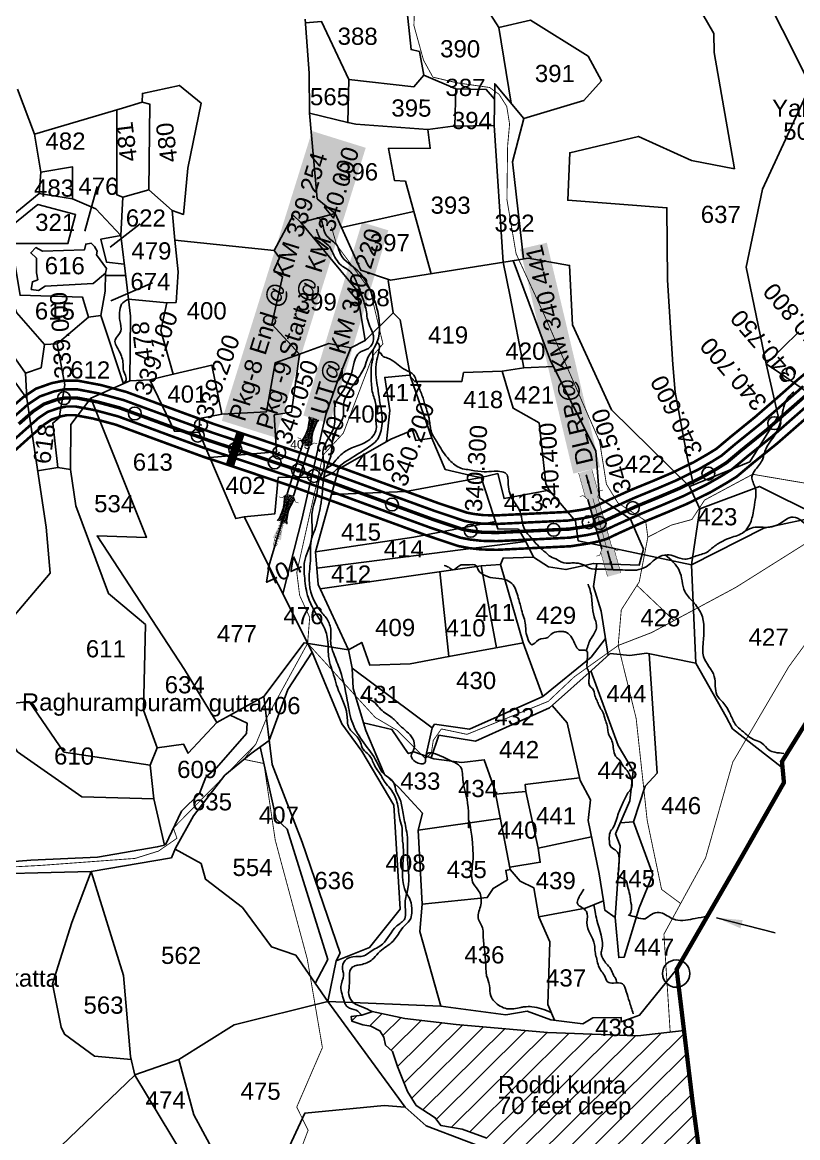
# Model space of a CAD drawing. Header units: feet. Extents: x 799341 to 808000, y 1563100 to 1570804.
# Drawn here: x 801207 to 802109, y 1567411 to 1568709 of the extents above; entities that cross this region are included whole.
import ezdxf
from ezdxf.enums import TextEntityAlignment as Align

# ---------------------------------------------------------------- set-up
doc = ezdxf.new("R2010")
doc.units = ezdxf.units.FT
doc.header["$LTSCALE"] = 15
doc.header["$MEASUREMENT"] = 0
doc.header["$PDMODE"] = 32
doc.header["$PDSIZE"] = 15
doc.linetypes.add('ACAD_ISO02W100', pattern=[15, 12, -3])
doc.linetypes.add('HIDDEN2', pattern=[0.1875, 0.125, -0.0625])
for name, color, linetype in [('CANAL1', 7, 'Continuous'), ('CSMark', 72, 'Continuous'), ('PLOT', 7, 'Continuous'), ('PLOT NO', 7, 'Continuous'), ('ROADS', 6, 'Continuous'), ('STRUCTURE', 5, 'Continuous'), ('TANKS-STREAM', 4, 'Continuous'), ('text2', 7, 'Continuous'), ('VILLAGE STONES', 240, 'Continuous')]:
    doc.layers.add(name, color=color, linetype=linetype)
doc.layers.add('VILLAGE BOUNDRY', color=5, linetype='HIDDEN2', lineweight=100)
doc.styles.get("Standard").update_dxf_attribs({"font": 'arial.ttf'})
doc.linetypes.add('DOTS', pattern='A,1e-06,-3,["●",Standard,S=3,R=0,X=-1.25,Y=-1.25],-3', length=6.000001)
doc.dimstyles.get("Standard").update_dxf_attribs({"dimtxt": 0.18, "dimasz": 30, "dimexe": 0.18, "dimexo": 0.0625, "dimgap": 0.09, "dimtad": 0, "dimtih": 1, "dimtoh": 1, "dimdec": 4, "dimzin": 0, "dimdsep": 46, "dimtxsty": 'Standard', "dimcen": 0.09, "dimadec": 0, "dimazin": 0, "dimtfac": 1, "dimtdec": 4, "dimtofl": 0, "dimtmove": 0, "dimatfit": 3, "dimfxl": 1, "dimtolj": 1, "dimtzin": 0, "dimarcsym": 0})

# ---------------------------------------------------------------- blocks, each defined once
blk = doc.blocks.new('UT')
at = {"layer": 'STRUCTURE'}
h = blk.add_hatch(dxfattribs=at)
h.set_pattern_fill('DASH', color=150, scale=8, angle=-39.6278, style=0)
h.set_pattern_definition([(320.372247933, (-4370.464, -6260.8811), (1.40800153113, 0.132407282), [1, -1])])
h.paths.add_polyline_path([(765163, 1700681.9), (765165.6, 1700680.6), (765167.2, 1700680.3), (765169.1, 1700680), (765172.4, 1700679.6), (765176.4, 1700679.3), (765179.5, 1700679.5), (765183.1, 1700679.9), (765187.7, 1700680.9), (765188.9, 1700681.2), (765193.1, 1700682.2), (765196.1, 1700680.2), (765196.1, 1700672.2), (765193.1, 1700670.2), (765190.5, 1700670.8), (765188.1, 1700671.3), (765185.5, 1700671.8), (765183.6, 1700672.1), (765181, 1700672.5), (765180.3, 1700672.5), (765178.5, 1700672.6), (765176.7, 1700672.6), (765174.6, 1700672.5), (765172.5, 1700672.3), (765170.4, 1700672), (765168.5, 1700671.7), (765166.1, 1700671.2), (765165, 1700670.8), (765163, 1700669.7)])
h.paths.add_polyline_path([(765259.1, 1700682.2), (765256.1, 1700680.2), (765256.1, 1700672.2), (765259.1, 1700670.2), (765261.9, 1700671), (765264.4, 1700671.6), (765266.4, 1700672), (765269.1, 1700672.5), (765272.7, 1700673), (765276.1, 1700673.1), (765278.6, 1700672.9), (765281.2, 1700672.7), (765283.9, 1700672.3), (765286.4, 1700671.9), (765288, 1700671.3), (765289.2, 1700670.6), (765289.1, 1700682.7), (765287.6, 1700681.8), (765285.7, 1700681.2), (765283, 1700680.7), (765281.2, 1700680.4), (765276.7, 1700679.9), (765272.7, 1700679.9), (765268.7, 1700680.3), (765264.8, 1700681), (765261.2, 1700681.7)])
at = {"layer": 'STRUCTURE', "color": 150, "const_width": 0.628}
for points in [[(765190.1, 1700688.2), (765190.1, 1700684.2), (765196.1, 1700680.2), (765256.1, 1700680.2), (765262.1, 1700684.2), (765262.1, 1700688.2)], [(765190.1, 1700664.2), (765190.1, 1700668.2), (765196.1, 1700672.2), (765256.1, 1700672.2), (765262.1, 1700668.2), (765262.1, 1700664.2)]]:
    blk.add_lwpolyline(points, dxfattribs=at)
at = {"layer": 'STRUCTURE', "color": 150}
for points in [[(765196.1, 1700680.2), (765256.1, 1700680.2)], [(765196.1, 1700672.2), (765256.1, 1700672.2)], [(765196.1, 1700672.2), (765256.1, 1700672.2)]]:
    blk.add_lwpolyline(points, dxfattribs=at)
at = {"layer": 'STRUCTURE', "color": 0}
blk.add_circle((765226.1, 1700676.2), 1.89, dxfattribs=at)
at = {"layer": 'STRUCTURE', "color": 150}
for points in [[(765163, 1700681.9), (765164.4, 1700681.1), (765167.9, 1700680.2), (765171.2, 1700679.8), (765176.1, 1700679.4), (765184.7, 1700680.3), (765193.1, 1700682.2)], [(765163, 1700669.7), (765164.3, 1700670.6), (765167.8, 1700671.6), (765171.2, 1700672.1), (765176, 1700672.6), (765184.7, 1700672), (765193.1, 1700670.2)], [(765289.1, 1700682.7), (765287.8, 1700681.9), (765284.3, 1700680.9), (765280.9, 1700680.4), (765276.1, 1700679.8), (765267.4, 1700680.5), (765259.1, 1700682.2)], [(765289.2, 1700670.6), (765287.8, 1700671.4), (765284.2, 1700672.3), (765280.9, 1700672.7), (765276.1, 1700673.1), (765267.4, 1700672.2), (765259.1, 1700670.2)]]:
    blk.add_spline(points, degree=3, dxfattribs=at)
at = {"layer": 'STRUCTURE', "color": 0}
blk.add_text('STREAM', height=5, dxfattribs=at).set_placement((765148.2, 1700675.8), align=Align.MIDDLE_CENTER)
for points in [[(765190.9, 1700676), (765164.2, 1700675.8)], [(765289.3, 1700676.7), (765265.4, 1700676.4)]]:
    blk.add_leader(points, dimstyle='Standard', override={"dimasz": 10, "dimgap": 0.09, "dimtad": 0}, dxfattribs=at)
blk = doc.blocks.new('DLB')
at = {"layer": 'STRUCTURE'}
h = blk.add_hatch(dxfattribs=at)
h.set_pattern_fill('DOTS', color=6, scale=20, angle=320.37224793, style=0)
h.paths.add_polyline_path([(769699.5, 1706950), (769699.5, 1706934), (769729.1, 1706934), (769732.1, 1706936), (769792.1, 1706936), (769795.1, 1706934), (769824.7, 1706934), (769824.7, 1706950), (769795.1, 1706950), (769792.1, 1706948), (769732.1, 1706948), (769729.1, 1706950)])
at = {"layer": 'STRUCTURE', "color": 6, "const_width": 0.628}
for points in [[(769726.1, 1706956), (769726.1, 1706952), (769732.1, 1706948), (769792.1, 1706948), (769798.1, 1706952), (769798.1, 1706956)], [(769732.1, 1706942), (769792.1, 1706942)], [(769726.1, 1706928), (769726.1, 1706932), (769732.1, 1706936), (769792.1, 1706936), (769798.1, 1706932), (769798.1, 1706928)]]:
    blk.add_lwpolyline(points, dxfattribs=at)
at = {"layer": 'STRUCTURE', "color": 6, "linetype": 'ACAD_ISO02W100', "ltscale": 0.5, "const_width": 0.5}
for points in [[(769699.5, 1706950), (769729.1, 1706950)], [(769795.1, 1706950), (769824.7, 1706950)], [(769699.5, 1706934), (769729.1, 1706934)], [(769795.1, 1706934), (769824.7, 1706934)]]:
    blk.add_lwpolyline(points, dxfattribs=at)
at = {"layer": 'STRUCTURE', "color": 6}
blk.add_lwpolyline([(769732.1, 1706936), (769792.1, 1706936)], dxfattribs=at)
blk.add_lwpolyline([(769732.1, 1706936), (769792.1, 1706936)], dxfattribs=at)
at = {"layer": 'STRUCTURE', "color": 0}
blk.add_circle((769762.1, 1706942), 1.8, dxfattribs=at)
for points in [[(769703.8, 1706942), (769726.7, 1706942)], [(769818.6, 1706942), (769795.7, 1706942)]]:
    blk.add_leader(points, dimstyle='Standard', override={"dimasz": 10, "dimgap": 0.09, "dimtad": 0}, dxfattribs=at)

msp = doc.modelspace()

# ---------------------------------------------------------------- hatches: boundary and pattern name
at = {"layer": 'TANKS-STREAM'}
h = msp.add_hatch(dxfattribs=at)
h.set_pattern_fill('ANSI31,_O', color=256, scale=150.620672, angle=-0.2653)
h.set_pattern_definition([(44.7347113, (-10452.997, -2785.25), (-13.251328, 13.37461129), [])])
h.paths.add_polyline_path([(801818.2, 1567533.6), (801773.8, 1567537.4), (801712, 1567542.7), (801652.1, 1567549.9), (801615, 1567557.8), (801602, 1567553.8), (801589.8, 1567552.2), (801590.6, 1567546.5), (801603.4, 1567542.3), (801612.8, 1567540.8), (801623.2, 1567535.5), (801627.9, 1567527.9), (801629.7, 1567518.9), (801637.9, 1567511.3), (801643.8, 1567494), (801655.4, 1567464.7), (801665.5, 1567448.6), (801687.6, 1567434.3), (801694, 1567425.4), (801718.8, 1567421.2), (801747.5, 1567410.5), (801755.4, 1567403.2), (801779, 1567400), (801786.2, 1567391.1), (801793.6, 1567353.9), (801805.4, 1567330.4), (801815.5, 1567302.8), (801820.5, 1567267.1), (801825.6, 1567242.1), (801835.3, 1567228), (801873.1, 1567213.1), (801892.7, 1567205.4), (801903.5, 1567194.5), (801907.6, 1567181), (801905, 1567166.5), (801918.7, 1567155.9), (801915.9, 1567136.6), (801918.6, 1567104.5), (801929, 1567071.2), (801933.7, 1567055.2), (801939, 1567044.4), (801946, 1567031.9), (801953.2, 1567021.9), (801972.1, 1567023.3), (801991.8, 1567031.1), (802004.5, 1567044.3), (802005, 1567054.6), (802005.6, 1567074.5), (802016.5, 1567149), (802011.8, 1567267.8), (801987.1, 1567450.7), (801976.9, 1567535.9), (801923.3, 1567529.5), (801891.1, 1567530.8)])

# ---------------------------------------------------------------- linework, layer by layer
at = {"layer": 'CANAL1', "color": 1, "const_width": 3}
for points in [[(801189.8, 1568256.3), (801208, 1568272.2), (801223.3, 1568282.4), (801241.4, 1568288.8), (801255, 1568291.6), (801272.1, 1568291.6), (801298.6, 1568286.6), (801328.2, 1568278.6), (801390.9, 1568255.5), (801430.8, 1568241), (801479.6, 1568224.8), (801533.8, 1568206.7), (801690.9, 1568149.3), (801724.3, 1568138.2), (801732.6, 1568136.6), (801743.5, 1568135.3), (801758.6, 1568135), (801841.1, 1568139), (801858.4, 1568141.6), (801867.7, 1568143.6), (801872.7, 1568145.1), (801883.8, 1568150.4), (801914, 1568164.1), (801941.9, 1568175.5), (801963.6, 1568184.8), (801988.6, 1568197.1), (802005.2, 1568206.7), (802014.6, 1568212.5), (802030.9, 1568226.2), (802059.6, 1568249.5), (802081.4, 1568268.4), (802109.2, 1568292.9), (802123.4, 1568304.7)], [(801166.3, 1568181.4), (801216.4, 1568226.4), (801232.4, 1568240.4), (801241.3, 1568246.4), (801252.2, 1568250.2), (801259.1, 1568251.6), (801268.3, 1568251.6), (801289.7, 1568247.6), (801316, 1568240.5), (801377.1, 1568218), (801417.7, 1568203.2), (801467, 1568186.9), (801520.5, 1568168.9), (801677.7, 1568111.6), (801714.1, 1568099.4), (801726.5, 1568097), (801740.7, 1568095.4), (801759.1, 1568094.9), (801845.1, 1568099.1), (801865.6, 1568102.3), (801877.7, 1568104.8), (801887.2, 1568107.7), (801900.6, 1568114.1), (801929.8, 1568127.3), (801957.3, 1568138.6), (801980.3, 1568148.4), (802007.5, 1568161.8), (802025.8, 1568172.4), (802038.1, 1568180), (802056.3, 1568195.3), (802085.4, 1568218.8), (802107.7, 1568238.3), (802135.2, 1568262.5)]]:
    msp.add_lwpolyline(points, dxfattribs=at)
at = {"layer": 'CANAL1', "color": 5, "const_width": 3}
for points in [[(801196.5, 1568248.8), (801214.1, 1568264.3), (801227.8, 1568273.4), (801244.1, 1568279.1), (801256, 1568281.6), (801271.2, 1568281.6), (801296.4, 1568276.8), (801325.1, 1568269.1), (801387.4, 1568246.1), (801427.6, 1568231.5), (801476.5, 1568215.3), (801530.5, 1568197.2), (801687.6, 1568139.9), (801721.7, 1568128.5), (801731.1, 1568126.7), (801742.8, 1568125.3), (801758.7, 1568125), (801842.1, 1568129), (801860.2, 1568131.8), (801870.2, 1568133.9), (801876.3, 1568135.8), (801888, 1568141.3), (801918, 1568154.9), (801945.8, 1568166.3), (801967.8, 1568175.7), (801993.4, 1568188.3), (802010.3, 1568198.1), (802020.4, 1568204.4), (802037.2, 1568218.5), (802066.1, 1568241.8), (802088, 1568260.9), (802115.7, 1568285.3)], [(801159.6, 1568188.8), (801209.8, 1568233.9), (801226.3, 1568248.4), (801236.8, 1568255.4), (801249.5, 1568259.8), (801258.1, 1568261.6), (801269.3, 1568261.6), (801291.9, 1568257.3), (801319.1, 1568250), (801380.5, 1568227.3), (801421, 1568212.6), (801470.1, 1568196.4), (801523.8, 1568178.3), (801681, 1568121), (801716.6, 1568109.1), (801728.1, 1568106.9), (801741.4, 1568105.4), (801759, 1568105), (801844.1, 1568109.1), (801863.8, 1568112.1), (801875.2, 1568114.5), (801883.6, 1568117.1), (801896.4, 1568123.2), (801925.9, 1568136.5), (801953.5, 1568147.8), (801976.1, 1568157.5), (802002.8, 1568170.7), (802020.6, 1568180.9), (802032.2, 1568188.2), (802050, 1568203.1), (802079, 1568226.5), (802101.1, 1568245.9), (802128.7, 1568270.1)]]:
    msp.add_lwpolyline(points, dxfattribs=at)
at = {"layer": 'CANAL1', "color": 1, "linetype": 'HIDDEN2', "ltscale": 5, "const_width": 4}
msp.add_lwpolyline([(801203.1, 1568241.3), (801220.2, 1568256.3), (801232.3, 1568264.4), (801246.8, 1568269.5), (801257, 1568271.6), (801270.2, 1568271.6), (801294.1, 1568267.1), (801320.3, 1568260.1), (801384, 1568236.7), (801410.7, 1568227), (801424.3, 1568222.1), (801454.9, 1568212), (801454.9, 1568212), (801509, 1568193.9), (801527.1, 1568187.8), (801684.3, 1568130.5), (801719.2, 1568118.8), (801729.6, 1568116.8), (801742.1, 1568115.4), (801758.9, 1568115), (801839.6, 1568118.9), (801843.1, 1568119), (801862, 1568121.9), (801872.7, 1568124.2), (801879.9, 1568126.4), (801892.2, 1568132.2), (801921.9, 1568145.7), (801949.6, 1568157.1), (801971.9, 1568166.6), (801998.1, 1568179.5), (802015.5, 1568189.5), (802026.3, 1568196.3), (802043.6, 1568210.8), (802072.5, 1568234.1), (802094.5, 1568253.4), (802118.4, 1568274.4)], dxfattribs=at)
at = {"layer": 'CSMark', "color": 84, "const_width": 10}
msp.add_lwpolyline([(801461.2, 1568231), (801448.7, 1568193.1)], dxfattribs=at)
at = {"layer": 'CSMark', "color": 3}
for p in [(802081.8, 1568242.2), (801454.9, 1568212), (801500.8, 1568196.6), (801527.9, 1568187.4), (801546.4, 1568180.8), (802005.2, 1568183.6), (801637.2, 1568147.6), (801917.3, 1568143.6), (801878.8, 1568126.1), (801728.8, 1568117), (801825.2, 1568118.2)]:
    msp.add_point(p, dxfattribs=at)
at = {"layer": 'PLOT'}
for points in [[(801621.9, 1568783.1), (801664.6, 1568745.5), (801745.7, 1568727.3), (801761.4, 1568702.3), (801798.3, 1568711), (801865.2, 1568669), (801881, 1568640.6), (801860.3, 1568617.4), (801790.5, 1568596.8)], [(801651.1, 1568757.4), (801659.4, 1568676.7), (801669.1, 1568674.4), (801674.1, 1568646.9), (801662.8, 1568633.6), (801586.9, 1568642), (801555.4, 1568709.3), (801536.5, 1568707.9)], [(802058.7, 1568764.8), (802124.1, 1568635), (802068.1, 1568514.6), (802049.2, 1568423.8), (802072.4, 1568311.4), (802092.4, 1568297.7), (802181.8, 1568235.3), (802238.8, 1568198.2), (802308.3, 1568188.2)], [(801987.8, 1568170.4), (801980.6, 1568203.2), (801966.4, 1568278.3), (801964, 1568310.4), (801957.8, 1568408.6), (801957, 1568492.9), (801841.6, 1568501.6), (801844, 1568556.7), (801923.8, 1568575.8), (801985.7, 1568547.8), (802035.4, 1568538.1), (802011.9, 1568673.4), (802011.7, 1568695.6), (801992.6, 1568728.5)], [(801541.4, 1568602.9), (801540.8, 1568649.2), (801536.2, 1568712)], [(801775.8, 1568614.4), (801761.4, 1568702.3)], [(801586.9, 1568642), (801585.8, 1568591.9)], [(801674.1, 1568646.9), (801711.5, 1568631), (801746.9, 1568630.4), (801756.5, 1568619)], [(801201.6, 1568630.6), (801221.6, 1568578.3), (801323.7, 1568608.6), (801346.8, 1568615.5), (801347, 1568625.9), (801390, 1568635.2), (801415.2, 1568614.5), (801399.7, 1568538.7), (801394.6, 1568485.1), (801381.5, 1568489.5), (801384.8, 1568455.3), (801500, 1568443.2), (801522.3, 1568484), (801531.4, 1568475.7), (801571, 1568486.1), (801601, 1568420.2), (801635.5, 1568408.5), (801784.5, 1568432.4), (801795.5, 1568434.2), (801843.7, 1568425.7), (801847, 1568356.7), (801892.7, 1568257.8), (801983.3, 1568168.6), (802053.3, 1568197.1), (802086.4, 1568250.4), (802072.4, 1568311.4), (802110.6, 1568348.4)], [(801711.5, 1568631), (801710.4, 1568587.9)], [(801756, 1568588.5), (801756.8, 1568637.1), (801790.5, 1568596.8), (801777.4, 1568546.3), (801790, 1568433.3)], [(801346.8, 1568615.5), (801355.5, 1568613.4), (801354.5, 1568513.8), (801381.5, 1568489.5)], [(801317.2, 1568606.7), (801317.3, 1568507.8), (801324.1, 1568505.3), (801321.9, 1568460.6), (801328.4, 1568406.1), (801333.1, 1568366.8), (801332.4, 1568291.5)], [(801571, 1568486.1), (801550.2, 1568503.2), (801541.4, 1568602.9), (801585.8, 1568591.9), (801595.1, 1568590.2), (801679.1, 1568583.7), (801707.8, 1568587.9), (801756, 1568588.5), (801766.7, 1568429.5)], [(801221.6, 1568578.3), (801228.7, 1568534.4), (801226.8, 1568509.5), (801172.1, 1568464.9), (801092, 1568398.4)], [(801679.1, 1568583.7), (801681.8, 1568562.1), (801633, 1568561.8), (801640.3, 1568524.4), (801652.9, 1568523.6), (801662.8, 1568488.3)], [(801228.7, 1568534.4), (801265.8, 1568540.4), (801265.6, 1568503.3), (801292.8, 1568491.5), (801321.9, 1568460.6), (801298.5, 1568456.1), (801305.1, 1568429.6), (801325.9, 1568427.1)], [(800906.9, 1568528.2), (800928.1, 1568489.3), (801015.6, 1568466), (801092, 1568398.4), (801096.1, 1568394.7), (801129.3, 1568384.6), (801144.1, 1568360.8), (801141.8, 1568348.4), (801167.7, 1568333.1), (801212.5, 1568271), (801234.9, 1568121.4), (801239.7, 1568067.8), (801140.6, 1567951.2), (801153.8, 1568027.5), (801099.8, 1568155.3), (801076.5, 1568210.6), (801011, 1568238.5), (800980.2, 1568325.8), (801005.9, 1568334.8), (800976.8, 1568427.3), (801015.6, 1568466)], [(801354.5, 1568513.8), (801324.1, 1568505.3)], [(801226.8, 1568509.5), (801265.6, 1568503.3)], [(801103.8, 1568392.4), (801146.9, 1568429.7), (801166.7, 1568449.2), (801225.2, 1568496.5), (801269.2, 1568485.1), (801260.4, 1568451.2), (801199.3, 1568451.4), (801195.8, 1568444.3), (801177.2, 1568435.5), (801166.7, 1568449.2)], [(801578.4, 1568469.8), (801662.8, 1568488.3), (801682.8, 1568416.1)], [(801309.5, 1568446.8), (801344.5, 1568474.1)], [(801531.4, 1568475.7), (801596.4, 1568397), (801606.2, 1568338.4), (801589.4, 1568329.8)], [(801132.4, 1567716.9), (801287.5, 1567720.9), (801380.7, 1567736.6), (801385.5, 1567747.9), (801406.5, 1567785.4), (801442.7, 1567832.7), (801473.4, 1567858.2), (801494.3, 1567873), (801516.2, 1567932.5), (801544.2, 1567975.9), (801465.4, 1568133.3), (801455.5, 1568131.3), (801413.1, 1568231.3), (801384.2, 1568232.9), (801355.6, 1568292.8), (801382.9, 1568299.2), (801368.5, 1568350.1), (801375.4, 1568382.2), (801386.2, 1568382.7), (801388.5, 1568418.1), (801384.8, 1568455.3)], [(801298.6, 1568367.6), (801303.7, 1568395.6), (801304.2, 1568416.8), (801289.5, 1568404.6), (801233.8, 1568401.8), (801226, 1568396.5), (801217.6, 1568397.9), (801219.1, 1568406.7), (801225.3, 1568409), (801223.8, 1568417.2), (801223.7, 1568434.1), (801217.1, 1568440.2), (801222.9, 1568446.5), (801230.8, 1568442.2), (801279.7, 1568444), (801281.1, 1568450.5), (801287.3, 1568451.5), (801291.3, 1568447.6), (801294.5, 1568442.5), (801293.5, 1568438), (801305, 1568422.2), (801304.2, 1568416.8)], [(801177.2, 1568435.5), (801200.4, 1568371), (801233.2, 1568333.9), (801248, 1568334.6), (801284.1, 1568365.4), (801277.3, 1568388.8), (801204.6, 1568391), (801195.8, 1568444.3)], [(801439.3, 1568252.9), (801491.1, 1568255.4), (801501.3, 1568312.4), (801529.8, 1568322.6), (801497.4, 1568357.4), (801510, 1568412.6), (801499.7, 1568419.8), (801506.3, 1568434.5), (801500, 1568443.2)], [(801212.5, 1568271), (801211, 1568300.4), (801159.5, 1568373.7), (801146.9, 1568429.7)], [(801433.7, 1567894), (801488.2, 1567924.3), (801535, 1567986.8), (801586.8, 1567978.7), (801602.1, 1567987.3), (801611.3, 1567960.9), (801658.2, 1567962.3), (801703.4, 1567970.7), (801789.9, 1567986.9), (801812.7, 1567924.4), (801727.3, 1567886.4), (801686.8, 1567892.1), (801684, 1567887.7), (801590.8, 1567957.2), (801586.8, 1567978.7), (801551.2, 1568054.7), (801548.3, 1568092.7), (801575.1, 1568188.9), (801635.7, 1568223.5), (801661.2, 1568234), (801664.9, 1568222.2), (801683.7, 1568224.8), (801698.9, 1568188.5), (801734.1, 1568180.4), (801740.8, 1568178.9), (801760.3, 1568119.3), (801784.2, 1568119), (801793, 1568104.8), (801802, 1568086.4), (801819.3, 1568075.1), (801839.5, 1568072), (801871.4, 1568079.1), (801924.8, 1568077.2), (801929.7, 1568095.8), (801920.4, 1568117.1), (801914.5, 1568130.7), (801878.5, 1568155.5), (801874.4, 1568210.2), (801821.5, 1568314.9), (801778.2, 1568431.4)], [(801766.7, 1568429.5), (801774.7, 1568389.5), (801790.4, 1568306.5), (801765.3, 1568302.6)], [(801304.2, 1568414.2), (801327.5, 1568414)], [(801606.2, 1568338.4), (801638.6, 1568370.7), (801632.6, 1568408.1)], [(801330.7, 1568386.5), (801375.4, 1568382.2)], [(801324.9, 1568288.1), (801298.6, 1568367.6), (801284.1, 1568365.4)], [(801638.6, 1568370.7), (801646.6, 1568362.6), (801658.9, 1568296.3), (801683.7, 1568224.8)], [(801233.2, 1568333.9), (801229.1, 1568306.7), (801211, 1568300.4)], [(801248, 1568334.6), (801256.8, 1568286.8), (801250, 1568248.5), (801242.6, 1568242.4), (801248.7, 1568190.5), (801225.1, 1568186.9)], [(801425.3, 1568202.4), (801502.9, 1568208.8), (801500.3, 1568251.9), (801520.3, 1568254.9), (801529.8, 1568322.6), (801563.8, 1568334.9), (801589.4, 1568329.8), (801573.9, 1568291), (801560.2, 1568252.2), (801532.4, 1568130.2), (801510.4, 1568043.6)], [(801382.9, 1568299.2), (801427.7, 1568309.6), (801439.3, 1568252.9), (801413.5, 1568247.6), (801413.1, 1568231.3)], [(801566.8, 1568159.2), (801653.2, 1568162.9), (801740.8, 1568178.9), (801760.4, 1568183.6), (801767.5, 1568154.5), (801820.1, 1568164.4), (801816.2, 1568171.7), (801808.5, 1568242.6), (801778.3, 1568259.7), (801765.3, 1568302.6), (801720.5, 1568301.1), (801718.6, 1568290.8), (801663.7, 1568290.6), (801657.3, 1568298.1), (801628.9, 1568295.5), (801634.6, 1568256.8), (801631, 1568220.8)], [(801790.4, 1568306.5), (801824.9, 1568308.2)], [(801248.7, 1568190.5), (801263.2, 1568188.3), (801263.7, 1568240.7), (801286.8, 1568271.2), (801328.1, 1568289.6), (801332.4, 1568291.5), (801355.6, 1568292.8)], [(801364.2, 1567864.5), (801394.9, 1567868.8), (801400, 1567858.3), (801433.7, 1567894), (801396, 1567955.8), (801294.3, 1568111.1), (801351.7, 1568109.2), (801286.8, 1568271.2)], [(801820.1, 1568164.4), (801850.7, 1568128.1), (801853.7, 1568105.4), (801985.4, 1568077.4), (802069.6, 1568120.1), (802139, 1568135), (802283.2, 1568179.9), (802313.9, 1568190.1), (802452.3, 1568213.2), (802534.2, 1568224.9), (802570.8, 1568230.7)], [(801263.2, 1568188.3), (801269.6, 1568146.2), (801307.4, 1568044.1), (801350.4, 1568007.9), (801348.3, 1567908.5), (801364.2, 1567864.5), (801356, 1567844.6)], [(801465.4, 1568133.3), (801501, 1568136.9), (801505, 1568179), (801543.6, 1568179.4)], [(801983.3, 1568168.6), (801995.4, 1568142.7), (801985.4, 1568077.4), (801990.7, 1567963.1)], [(802288.6, 1568031.1), (802164, 1568055.6), (802133.9, 1568133.9), (802064.7, 1568168.6), (801995.4, 1568142.7)], [(801548.3, 1568092.7), (801662.7, 1568109.8), (801757.5, 1568127.9)], [(801793, 1568104.8), (801549.8, 1568073.7)], [(801553.7, 1568049.4), (801740.9, 1568076.5), (801763.5, 1568077.9), (801766.5, 1568085.4), (801802, 1568086.4)], [(801693, 1568069.6), (801703.4, 1567970.7)], [(801740.9, 1568076.5), (801758.7, 1567981)], [(801789.9, 1567986.9), (801763.5, 1568077.9)], [(801875.5, 1568079), (801871.7, 1568052.4), (801880.5, 1568023.4), (801888.5, 1567971.9)], [(801812.7, 1567924.4), (801869, 1567970.2), (801885.4, 1567991.6)], [(801544.2, 1567975.9), (801578.9, 1567892.7), (801602.1, 1567860.6), (801639.2, 1567797.9), (801646.6, 1567677.1), (801611.2, 1567632.5), (801572.4, 1567616.7)], [(801691.9, 1567879.5), (801734.4, 1567872.3), (801820.6, 1567911), (801873.4, 1567958.4), (801891.1, 1567974.2), (801913.9, 1567972.2), (801933.3, 1567974.6), (801990.7, 1567963.1), (802026, 1567900.5), (802033.2, 1567886.9), (802089.9, 1567842.5)], [(801823.7, 1567913.8), (801841, 1567893.7), (801856, 1567826.6), (801868.1, 1567804), (801865.3, 1567780.2), (801878, 1567717.9), (801883.1, 1567686.7), (801884.9, 1567675.8), (801896.8, 1567667.4), (801900.9, 1567620.7), (801907.4, 1567621.2), (801924.8, 1567678.7), (801940.5, 1567717.2), (801918.3, 1567778.5), (801931.6, 1567820.2), (801945.6, 1567835.3), (801936.5, 1567974)], [(801590.8, 1567957.2), (801592.2, 1567933.7), (801606.8, 1567884.8), (801628, 1567834.2), (801645.4, 1567818.2), (801672.7, 1567788.6), (801667.7, 1567769), (801672.2, 1567682.9), (801669.5, 1567650.8), (801694.1, 1567564)], [(801868.5, 1567954), (801900.1, 1567867.4), (801917.8, 1567837.9), (801917.8, 1567837.9)], [(801028.4, 1567932.8), (801140.6, 1567951.2), (801201.8, 1567860.1), (801276.4, 1567807.5), (801360.1, 1567805.2), (801356, 1567844.6), (801255.6, 1567859.7), (801215.2, 1567918.4), (801187, 1567915.4), (801167.2, 1567941.1), (801165.2, 1567948.3), (801140.6, 1567951.2)], [(801488.2, 1567924.3), (801497.9, 1567845.2), (801532.7, 1567754.9), (801576.8, 1567625.7), (801572.4, 1567616.7), (801562.6, 1567569.5)], [(801373.7, 1567751.8), (801392.3, 1567790.9), (801413.3, 1567811.6), (801420.9, 1567830.5), (801433.1, 1567841.3), (801468, 1567881.1), (801468.8, 1567893.3), (801449.1, 1567902.6)], [(801672.2, 1567682.9), (801748.1, 1567690.4), (801754.8, 1567701.1), (801771.7, 1567711.2), (801769.6, 1567722), (801774.6, 1567723), (801756.8, 1567815.7), (801744.6, 1567850.7), (801718.5, 1567847.6), (801685.8, 1567851.8), (801662.7, 1567859.9), (801656.1, 1567858), (801637.1, 1567886), (801604.1, 1567893.8)], [(801684, 1567887.7), (801676.4, 1567855.1)], [(801691.9, 1567879.5), (801682.7, 1567852.9)], [(801547.9, 1567590.6), (801562.6, 1567618.6), (801515.4, 1567770.1), (801502.7, 1567782.1), (801483.8, 1567865.6)], [(801917.8, 1567837.9), (801913.9, 1567802.8), (801897.2, 1567764.5), (801902.8, 1567750.6), (801896.8, 1567667.4)], [(802089.9, 1567842.5), (802091.5, 1567841.1)], [(801757.8, 1567810.8), (801793, 1567814), (801792.3, 1567822.1), (801855.3, 1567829.7)], [(801869.2, 1567761.2), (801807.1, 1567748.1), (801793, 1567814)], [(801111.6, 1567725.6), (801217.3, 1567733.9), (801294.7, 1567737.4), (801364.2, 1567749.4), (801372.6, 1567751.5), (801360.1, 1567805.2)], [(801667.7, 1567769), (801763.2, 1567782.5)], [(801902.9, 1567777.5), (801918.3, 1567778.5)], [(801338.1, 1567484.4), (801389.2, 1567502.2), (801453.7, 1567542.3), (801562.6, 1567569.5), (801525.3, 1567623.3), (801496.9, 1567633.2), (801463.4, 1567678.8), (801420.2, 1567711.8), (801415.1, 1567729.9), (801384.9, 1567746.9)], [(801807.1, 1567748.1), (801809.6, 1567731.5), (801774.1, 1567725.7)], [(801173, 1567362.4), (801252.4, 1567401.5), (801338.3, 1567483.8), (801333.1, 1567505.7), (801325, 1567599.8), (801287.5, 1567720.9), (801265, 1567661.6), (801242.2, 1567590.2), (801252.4, 1567539.7), (801256.2, 1567531.5), (801291.4, 1567505.9), (801333.9, 1567502.1)], [(801774.6, 1567723), (801786.2, 1567709.7), (801802.1, 1567701.9), (801808.2, 1567668.2), (801820.9, 1567639), (801818.4, 1567566), (801826.1, 1567547.9)], [(801808.2, 1567668.2), (801862.2, 1567678), (801883.1, 1567686.7)], [(801456.2, 1567345.8), (801507.7, 1567378.8), (801535.7, 1567439.6), (801628.2, 1567448.7), (801652.5, 1567446.7), (801562.6, 1567569.5), (801694.1, 1567564), (801769.7, 1567554.1), (801794.5, 1567558.3), (801821.9, 1567548.4), (801859, 1567543.6), (801870.8, 1567550.4), (801903.6, 1567551), (801903.7, 1567545.8), (801925.1, 1567553.6), (801968.3, 1567606.9)], [(801453.6, 1567292.4), (801456.2, 1567345.8), (801406.9, 1567437.8), (801389.2, 1567502.2)], [(801338.3, 1567483.8), (801453.6, 1567292.4), (801521.9, 1567193.4), (801566.4, 1567239.5), (801671.2, 1567138.5), (801753.9, 1567150.8), (801888.6, 1567192.7)], [(801652.5, 1567446.7), (801677.1, 1567425), (801770.7, 1567389.3), (801814.6, 1567226.8), (801888.6, 1567192.7)]]:
    msp.add_lwpolyline(points, dxfattribs=at)
at = {"layer": 'PLOT NO'}
for points in [[(801294.2, 1568517.6), (801279.9, 1568465.4)], [(801358.6, 1568405.5), (801310.2, 1568384.6)]]:
    msp.add_lwpolyline(points, dxfattribs=at)
at = {"layer": 'ROADS', "linetype": 'DOTS', "ltscale": 0.15, "const_width": 1}
for points in [[(801960.8, 1567534), (801955.5, 1567616.3), (801953.5, 1567647.9), (802002, 1567736.7), (802033.6, 1567848.1), (802098.8, 1567959.1), (802161.6, 1568045.1), (802194.8, 1568106.2), (802213.5, 1568140.7), (802263.1, 1568264.9), (802299.6, 1568389.1), (802356.9, 1568455.8), (802368.2, 1568484.8), (802367.3, 1568536.4), (802385, 1568530.9), (802459.2, 1568621.8), (802467.7, 1568648.6), (802473.4, 1568705.7), (802446.7, 1568768.4), (802452.5, 1568894.6), (802452.5, 1568894.6)], [(801663.7, 1568730.7), (801662.7, 1568704.9), (801673.9, 1568664.5), (801684.8, 1568644.7), (801713, 1568638.1), (801750.8, 1568632.7), (801761.8, 1568624.7), (801770.7, 1568610.7), (801774, 1568590.2), (801771.7, 1568564.6), (801770.9, 1568502.3), (801781.6, 1568439.2), (801814, 1568368.9), (801878.7, 1568220.9), (801886.6, 1568171.3), (801899.9, 1568149.6), (801932.2, 1568128.7), (801934.8, 1568109.7), (801961.9, 1568123.6), (801986, 1568130.2), (802000.8, 1568152.8), (802056.7, 1568182.8), (802141.2, 1568168.5)], [(801157.5, 1567724), (801229.3, 1567727.9), (801338.4, 1567736), (801365.6, 1567744.5), (801387.1, 1567759.4), (801383, 1567771.3), (801478.9, 1567869), (801491.3, 1567899.1), (801539.1, 1567986.2), (801541.5, 1568016.3), (801529.8, 1568042), (801526.5, 1568068.6), (801556.9, 1568204.9), (801580.6, 1568230.6), (801614.9, 1568320.5), (801626.7, 1568334.5), (801612, 1568396.5), (801572.9, 1568449.5), (801566.8, 1568470.3)], [(802224.4, 1568168.1), (802183.9, 1568128.7), (802128.5, 1568108.7), (802036.9, 1568051.1), (801939.2, 1567998.7), (801900.3, 1567983.7), (801849.1, 1567947.1), (801819, 1567918.7), (801724.5, 1567880.3), (801694.7, 1567886.6), (801685.2, 1567873.2), (801683.1, 1567858.8)], [(801900.3, 1567983.7), (801903.9, 1568025.1), (801924.8, 1568057.7), (801934.8, 1568109.7)], [(801922.2, 1568053.5), (801965.3, 1568012.6)], [(801683.1, 1567858.8), (801683.1, 1567858.8), (801676.3, 1567852), (801643.3, 1567884.9), (801617.8, 1567899.9), (801539.1, 1567986.2)], [(801973, 1567683.5), (801950.8, 1567699.9), (801934, 1567780.4), (801930.2, 1567815.9), (801921.2, 1567898.9), (801900.3, 1567983.7)], [(800931.5, 1566084.9), (801007.7, 1566291.2), (801026.3, 1566317.7), (801200.8, 1566668), (801352.7, 1566874.3), (801369.3, 1566926.6), (801359, 1567054.3), (801460.8, 1567282), (801473.1, 1567307.3), (801515.3, 1567355.8), (801539.7, 1567419.8), (801526.4, 1567446.7), (801556.3, 1567515.9), (801538.7, 1567619), (801507.8, 1567733.5), (801501.4, 1567757.5), (801488.2, 1567846.4), (801465, 1567851.2), (801478.9, 1567869)]]:
    msp.add_lwpolyline(points, dxfattribs=at)
at = {"layer": 'TANKS-STREAM'}
for points in [[(801615, 1567557.8), (801602, 1567553.8), (801589.8, 1567552.2), (801590.6, 1567546.5), (801603.4, 1567542.3), (801612.8, 1567540.8), (801623.2, 1567535.5), (801627.9, 1567527.9), (801629.7, 1567518.9), (801637.9, 1567511.3), (801643.8, 1567494), (801655.4, 1567464.7), (801665.5, 1567448.6), (801687.6, 1567434.3), (801694, 1567425.4), (801718.8, 1567421.2), (801747.5, 1567410.5)], [(801614.2, 1567557.9), (801652.1, 1567549.9), (801712, 1567542.7), (801773.8, 1567537.4), (801818.2, 1567533.6), (801891.1, 1567530.8), (801923.3, 1567529.5), (801976.9, 1567535.9)]]:
    msp.add_lwpolyline(points, dxfattribs=at)
for points in [[(801602, 1567553.8), (801595.5, 1567559.3), (801585.4, 1567563.2), (801581.9, 1567568.7), (801579.1, 1567578.1), (801577.8, 1567587), (801580.9, 1567599.8), (801579.7, 1567610.1), (801584.8, 1567619.2), (801591.8, 1567621.6), (801604.3, 1567622.6), (801611.8, 1567627.3), (801626.2, 1567636.4), (801642.8, 1567657.4), (801652, 1567665.9), (801653.1, 1567673.5), (801652.4, 1567684.8), (801655.7, 1567700.6), (801655.2, 1567740.2), (801655.3, 1567757.2), (801653.9, 1567769.4), (801650.1, 1567788.2), (801646.7, 1567804.3), (801642.1, 1567814), (801639.2, 1567823.9), (801625.7, 1567836.4), (801620.7, 1567845.7), (801592.7, 1567889.8), (801586.1, 1567914.9), (801576.9, 1567954.6), (801569.5, 1567973.9), (801565.9, 1567989), (801566.2, 1567999.2), (801562.6, 1568012.9), (801553.9, 1568024), (801540.8, 1568060.3), (801541.5, 1568072.9), (801542.4, 1568085.1), (801543.8, 1568108), (801549, 1568122.6), (801552.1, 1568136.3), (801554.8, 1568149.5), (801559.7, 1568186.2), (801566, 1568204), (801569.3, 1568227.9), (801580.7, 1568251.6), (801580.8, 1568263.7), (801587.8, 1568280), (801595.6, 1568291.6), (801605.5, 1568307.9), (801609.3, 1568318.8), (801617.6, 1568331.7), (801620.6, 1568372.1), (801610.5, 1568399.8), (801597.6, 1568419.4), (801577.5, 1568438.7), (801573.3, 1568448.9), (801561.9, 1568459.4), (801558.1, 1568467), (801551.2, 1568480.9), (801550, 1568481.1)], [(801614.2, 1567557.9), (801603.2, 1567563.1), (801592.4, 1567568.2), (801587, 1567577.7), (801587.6, 1567587.8), (801587.8, 1567599.8), (801590.4, 1567608.8), (801595.5, 1567611.5), (801600.6, 1567612.4), (801614.3, 1567618.3), (801621.2, 1567625.8), (801629, 1567632.3), (801636.3, 1567637.7), (801652.1, 1567658), (801659, 1567666.2), (801660.2, 1567674.5), (801658.5, 1567687.5), (801653.5, 1567696.9), (801650.3, 1567734.2), (801650.4, 1567749.2), (801649.1, 1567763.1), (801649.1, 1567770.7), (801646.5, 1567781.3), (801643.5, 1567799.6), (801640.9, 1567807.7), (801635, 1567817.5), (801629.1, 1567824.4), (801625.5, 1567830.7), (801616.8, 1567844.3), (801610.5, 1567856.2), (801603.6, 1567863), (801600.5, 1567870.8), (801596.6, 1567877.4), (801587.2, 1567888), (801584.9, 1567902.9), (801573.7, 1567934.8), (801570.2, 1567946.5), (801563.5, 1567970.9), (801562, 1567993.2), (801555.5, 1568010), (801546.5, 1568024.7), (801539.1, 1568042), (801535.4, 1568064.5), (801535.5, 1568081.1), (801543.4, 1568105.7), (801544.7, 1568140.8), (801550.3, 1568162.9), (801551.8, 1568174.6), (801558, 1568190), (801556.9, 1568208.5), (801563.9, 1568225.7), (801570.4, 1568241.1), (801570.5, 1568252.4), (801571.6, 1568265.6), (801579.4, 1568278.5), (801585.6, 1568289.3), (801591, 1568303.1), (801594.3, 1568316.6), (801599, 1568324.1), (801609.9, 1568329.2), (801615.9, 1568340.8), (801612.7, 1568352.3), (801609, 1568362), (801607.5, 1568371.7), (801603, 1568388), (801599.4, 1568398.1), (801596.1, 1568405.6), (801589.4, 1568417.8), (801578, 1568426), (801567.6, 1568442), (801563.1, 1568449.2), (801554.8, 1568456), (801549.3, 1568468.1)], [(801330.7, 1568386.5), (801322.8, 1568380.5), (801320.4, 1568370.8), (801320.7, 1568361.6), (801321.8, 1568349.2), (801315.2, 1568338.8), (801320.1, 1568325.9), (801324.4, 1568311.1), (801325.1, 1568303.3), (801327.9, 1568292.2), (801324.9, 1568288.1)], [(801557, 1568172.8), (801557.7, 1568177.6), (801569.4, 1568185.3), (801576.2, 1568192.1), (801582.9, 1568197.1), (801604.4, 1568210.8), (801612.1, 1568216), (801619.1, 1568222), (801622, 1568226.5), (801625.8, 1568247.1), (801625, 1568256.2), (801622.7, 1568269.1), (801620.6, 1568283.5), (801618.7, 1568295.2), (801618.9, 1568311), (801621, 1568321.6), (801619.8, 1568336.3), (801619.5, 1568336.4)], [(801615.4, 1568328.3), (801614.9, 1568321.4), (801614.9, 1568316.7), (801613.7, 1568311.9), (801613.1, 1568305.9), (801613.1, 1568293.1), (801615.4, 1568274.8), (801617.8, 1568267.5), (801618.5, 1568253.3), (801618.8, 1568242.1), (801619, 1568235.8), (801607.1, 1568220.4), (801590.5, 1568213.4), (801579.1, 1568206.6), (801573.8, 1568201.2), (801566.7, 1568193.4), (801560.8, 1568189.5)], [(801621.8, 1568325.1), (801624.5, 1568323.1), (801625.8, 1568321.1), (801632, 1568318), (801636.2, 1568316), (801652.9, 1568304.2), (801662.7, 1568297.9), (801665.7, 1568290.6), (801668.4, 1568284.2), (801670.7, 1568278.5), (801673.3, 1568271.4), (801675.1, 1568265.3), (801680.3, 1568248.2), (801681.3, 1568241.3), (801682.7, 1568233.3), (801685.8, 1568226.4), (801689.6, 1568220), (801701.7, 1568202.2), (801707.1, 1568196.4), (801713.8, 1568191.4), (801729.5, 1568187.6), (801744.4, 1568185.7), (801756, 1568186.3), (801771.2, 1568182), (801772.2, 1568176.2), (801775.9, 1568156.1), (801785, 1568142), (801791.7, 1568118.3), (801799, 1568108.8), (801804.7, 1568102.4), (801811.8, 1568095.3), (801816, 1568091.8), (801821.5, 1568087.1), (801829.7, 1568083.4), (801834.9, 1568080.4), (801844.9, 1568079.6), (801851.2, 1568079.6), (801861.3, 1568076.9), (801866.8, 1568073.7), (801879.1, 1568072.4), (801896.8, 1568071.7), (801908.3, 1568071.4), (801921.5, 1568071.4), (801932.8, 1568075.3), (801946, 1568085.8), (801957.4, 1568089.1), (801966.6, 1568087.2), (801977.7, 1568084), (801991.1, 1568087.9), (802005.3, 1568093.3), (802009, 1568096.5), (802019.7, 1568103.9), (802028.7, 1568108.3), (802044.8, 1568114.5), (802052.4, 1568122.9), (802057.2, 1568137.6), (802059.4, 1568150.5), (802059.8, 1568166.8), (802055.9, 1568180), (802059.8, 1568187.8), (802068.4, 1568200.6), (802071.3, 1568210.3), (802083.2, 1568229.7), (802088.3, 1568241), (802090.4, 1568249.4), (802092.9, 1568261.3), (802097.7, 1568271.8), (802104.5, 1568278.6)], [(802046.1, 1568115.5), (802055.4, 1568120.3), (802063.7, 1568121.4), (802074.3, 1568121.1), (802092.2, 1568127.9), (802099.3, 1568132.3), (802108.7, 1568131.7), (802118.8, 1568124.8), (802126.7, 1568120.7), (802130.4, 1568117), (802134.2, 1568107.8), (802135.6, 1568103.5), (802139.1, 1568096.7), (802143.9, 1568087.4), (802145.7, 1568081.7), (802151, 1568064.5), (802158.9, 1568047.4), (802163.7, 1568043.7), (802169.9, 1568041.3), (802175.1, 1568040.7), (802182.1, 1568030.1), (802187.2, 1568024.9), (802188.7, 1568018.3), (802195.3, 1568012)], [(801955.1, 1568089), (801971.3, 1568070.8), (801974.7, 1568058.7), (801977.7, 1568046.5), (801987.4, 1568034.4), (801996.8, 1568020.7), (801999.2, 1567986.9), (801999.6, 1567970.8), (802012.1, 1567947.5), (802015.2, 1567926), (802024.4, 1567914.8), (802028.6, 1567907.8), (802034.2, 1567896.1), (802037, 1567891.1), (802043.9, 1567884.9), (802051.8, 1567877.9), (802059.8, 1567873.6), (802067.5, 1567870.1), (802075.7, 1567862.2), (802082.4, 1567859.5), (802093.1, 1567858.2)], [(801698, 1568076.6), (801703.2, 1568074.6), (801707.9, 1568071.7), (801716, 1568076.8), (801723.9, 1568077.5), (801735.6, 1568075.8), (801736.9, 1568072.7), (801742.8, 1568066.4), (801754.6, 1568062.3), (801768.6, 1568060.3), (801776.5, 1568055.8), (801784.1, 1568039), (801786.2, 1568031.9), (801787.9, 1568025), (801792.5, 1568007.5), (801793, 1567999.9), (801795.7, 1567990.3), (801799.8, 1567984.6), (801807.5, 1567990.2), (801818.6, 1567993.1), (801823, 1567997.3), (801830.9, 1567999.9), (801836.6, 1567999.9), (801840.3, 1567998.7), (801850.6, 1567984), (801854.5, 1567978.8), (801858.7, 1567978.1), (801861.9, 1567978.3), (801864.3, 1567957.8), (801866.3, 1567952), (801866.4, 1567946), (801868.4, 1567935.1), (801870.3, 1567933.6), (801873.3, 1567925.2), (801875.7, 1567919.3), (801878.1, 1567913.6), (801881.1, 1567908.4), (801882.8, 1567905.5), (801885.2, 1567897.1), (801887.4, 1567890.7), (801888.3, 1567884.3), (801890.3, 1567878.1), (801891.5, 1567876.2), (801895.2, 1567861), (801898.6, 1567853.3), (801901.5, 1567850.9), (801904.9, 1567845.2), (801910.6, 1567838.3), (801914, 1567832.3), (801915.5, 1567817.2), (801911.7, 1567812.2), (801907, 1567803.1), (801900.7, 1567788.9), (801894.5, 1567772), (801890.8, 1567766.1), (801890, 1567758.2), (801892.2, 1567748.9), (801898.1, 1567744.9), (801901.1, 1567726.2), (801900.8, 1567722), (801900.3, 1567716.3), (801905.6, 1567712.8), (801909.5, 1567710), (801910.5, 1567707.8), (801911.2, 1567703.6), (801913.9, 1567693.8), (801914.8, 1567687.1), (801915.8, 1567677), (801913.7, 1567669.8)], [(801863.4, 1567977.8), (801868.7, 1567991.7), (801874, 1568000.6), (801875.1, 1568007.1), (801872.5, 1568016.9), (801870, 1568031.4), (801869.4, 1568039.4), (801867.7, 1568047.5), (801865.3, 1568055.1)], [(801747.1, 1567599.3), (801744.2, 1567635.2), (801743.4, 1567643.8), (801742.9, 1567653.7), (801737.5, 1567666.7), (801740.5, 1567681.9), (801738.8, 1567697.1), (801732, 1567706.3), (801730.6, 1567726.1), (801731.6, 1567740.2), (801726.3, 1567777.3), (801726.3, 1567772.8), (801725.8, 1567795.1), (801719.9, 1567825.3), (801716.5, 1567843.1), (801706.5, 1567849.2), (801676.4, 1567855.1), (801675.5, 1567847), (801664.6, 1567848.5), (801659.7, 1567854.8), (801663, 1567864.3), (801661.3, 1567875.2), (801646.4, 1567890.6), (801637.5, 1567899.5), (801624.3, 1567909.3), (801617.5, 1567916.8), (801603.2, 1567923.8)], [(801917.8, 1567555.4), (801913.3, 1567569.6), (801909.7, 1567581.3), (801905.5, 1567590.1), (801894.7, 1567591), (801887.9, 1567592.5), (801884.2, 1567599.9), (801880.2, 1567605.6), (801874.9, 1567620.6), (801873.5, 1567627.5), (801872.7, 1567635.4), (801864, 1567661.5), (801863.4, 1567674.3), (801853, 1567683.4), (801857.9, 1567696.2), (801860.2, 1567700.2)], [(801871.9, 1567682), (801873.4, 1567674.3), (801875.6, 1567664), (801881.2, 1567629.6), (801880.6, 1567626.9), (801883.7, 1567617.5), (801887.9, 1567612.1), (801892.7, 1567605.5), (801895.8, 1567598.7), (801898.1, 1567594.7), (801898.3, 1567591.2)], [(801912.1, 1567670.3), (801921.4, 1567667.5), (801931.5, 1567665.9), (801939, 1567670.9), (801947.8, 1567673.1), (801962.8, 1567666.3), (801967.1, 1567664.7), (801990, 1567666.1), (802003.8, 1567668.4)], [(801822.2, 1567556.9), (801800, 1567563.5), (801791.1, 1567563.3), (801787.2, 1567562.7), (801770.8, 1567561.2), (801763, 1567564.3), (801752.1, 1567576.1), (801750.5, 1567588.3), (801747.1, 1567599.3)], [(801001.2, 1567468.5), (801011.3, 1567453.8), (801015.9, 1567446.4), (801027.6, 1567434.9), (801042.4, 1567423.9), (801050.7, 1567408.7), (801054.6, 1567399.8), (801063.2, 1567394.3), (801081.6, 1567381.8), (801098.4, 1567378), (801104.5, 1567378.5), (801122.1, 1567355), (801124.7, 1567346.6), (801134, 1567330.6), (801136.8, 1567315.1), (801149.4, 1567296.8), (801149.8, 1567269.8), (801153.8, 1567255.1), (801159.7, 1567242.7), (801167, 1567230.8), (801170.6, 1567224.8), (801174.7, 1567212.9), (801175.6, 1567201), (801178.3, 1567187.5), (801194, 1567117.8), (801198.1, 1567111.9), (801208.1, 1567102.2), (801217.7, 1567092.6), (801218.6, 1567091.6), (801221.8, 1567080.2), (801221.7, 1567072)]]:
    msp.add_spline(points, degree=3, dxfattribs=at)
at = {"layer": 'text2', "color": 2}
for p in [(802098, 1568299), (801415, 1568240), (801506, 1568208), (801866, 1568127)]:
    msp.add_point(p, dxfattribs=at)
at = {"layer": 'text2', "color": 3}
for p in [(801255.8, 1568271.4), (801338.1, 1568253.5), (801411.3, 1568227.8)]:
    msp.add_point(p, dxfattribs=at)
at = {"layer": 'VILLAGE BOUNDRY', "lineweight": -2, "ltscale": 10, "const_width": 5.02}
msp.add_lwpolyline([(802732.2, 1567833.3), (802611.7, 1567798), (802424.2, 1567866), (802427.6, 1567914.4), (802368.6, 1567911.2), (802360.3, 1567940), (802282.7, 1567981.5), (802209.7, 1567974.2), (802146.6, 1567938.7), (802090.8, 1567848.6), (802093.1, 1567824.2), (802043.8, 1567737.6), (801968.3, 1567606.9), (801987.1, 1567450.7), (802011.8, 1567267.8)], dxfattribs=at)
at = {"layer": 'VILLAGE STONES'}
msp.add_circle((801967.8, 1567602), 15.9, dxfattribs=at)

# ---------------------------------------------------------------- block references
at = {"layer": 'STRUCTURE', "color": 0}
for name, p, rotation in [('UT', (2193936.4, 327595.1), 72.52551646347786), ('DLB', (-1049286, 1849859), 285.619888235751)]:
    msp.add_blockref(name, p, dxfattribs=dict(at, rotation=rotation))

# ---------------------------------------------------------------- texts
at = {"layer": 'CSMark', "color": 1}
for s, rotation, p in [('339.000', 93.294, (801255, 1568294)), ('340.800', 130.7211, (802140.6, 1568324.4)), ('339.100', 70.6175, (801345.9, 1568276.1)), ('340.750', 130.7211, (802102.5, 1568293.3)), ('339.200', 70.6175, (801417.8, 1568248.8)), ('340.700', 130.7211, (802067.2, 1568261)), ('340.050', 70.6175, (801509.3, 1568219.3)), ('340.100', 70.6175, (801557.8, 1568205.5)), ('340.600', 116.3115, (801990.5, 1568205.2)), ('340.200', 70.6175, (801644.2, 1568170.3)), ('340.500', 106.2922, (801906.6, 1568161.4)), ('340.300', 86.3046, (801731.7, 1568139.3)), ('340.400', 92.7713, (801822.6, 1568142))]:
    msp.add_text(s, height=20, rotation=rotation, dxfattribs=at).set_placement(p, align=Align.MIDDLE_LEFT)
at = {"layer": 'PLOT NO'}
for s, height, rotation, p in [('388', 20, 359.7347, (801597.3, 1568692.3)), ('390', 20, 359.7347, (801716.5, 1568677.7)), ('391', 20, 359.7347, (801826.7, 1568649)), ('387', 20, 359.7347, (801722.7, 1568632.8)), ('565', 20, 359.7347, (801565.1, 1568622)), ('395', 20, 359.7347, (801659.8, 1568608.8)), ('394', 20, 359.7347, (801730.2, 1568594.3)), ('481', 20, 97.139, (801328.3, 1568569.5)), ('480', 20, 97.139, (801375.2, 1568568.6)), ('482', 20, 359.7347, (801257.5, 1568570.4)), ('396', 20, 359.7347, (801597.8, 1568534.7)), ('483', 20, 359.7347, (801244.2, 1568515.8)), ('476', 20, 359.7347, (801295.8, 1568517.9)), ('393', 20, 359.7347, (801705.4, 1568495.8)), ('622', 20, 359.7347, (801350.9, 1568480.9)), ('392', 20, 359.7347, (801779.7, 1568474.9)), ('397', 20, 359.7347, (801634.7, 1568452.2)), ('479', 20, 359.7347, (801357.4, 1568442.7)), ('674', 20, 359.7347, (801356.2, 1568407)), ('399', 20, 359.7347, (801549.7, 1568383.4)), ('398', 20, 359.7347, (801611.3, 1568388.3)), ('400', 20, 359.7347, (801421.7, 1568373)), ('478', 20, 97.139, (801346.8, 1568337.2)), ('419', 20, 359.7347, (801702.5, 1568344.9)), ('420', 20, 359.7347, (801792.4, 1568326.1)), ('401', 20, 359.7347, (801399.3, 1568276.1)), ('417', 20, 359.7347, (801649.3, 1568277.9)), ('418', 20, 359.7347, (801743.3, 1568269.8)), ('421', 20, 359.7347, (801802.6, 1568275.1)), ('405', 20, 359.7347, (801609.3, 1568252.9)), ('403', 10, 359.7347, (801530.6, 1568217.5)), ('416', 20, 359.7347, (801617.6, 1568197)), ('422', 20, 359.7347, (801931.3, 1568194.5)), ('402', 20, 359.7347, (801467, 1568169.9)), ('413', 20, 359.7347, (801790.5, 1568150.2)), ('534', 20, 359.7347, (801314.1, 1568148.6)), ('423', 20, 359.7347, (802015.6, 1568133.5)), ('415', 20, 359.7347, (801601.2, 1568115.7)), ('414', 20, 359.7347, (801651, 1568096.2)), ('404', 20, 23.8276, (801509.7, 1568070.3)), ('412', 20, 359.7347, (801589.7, 1568066.8)), ('411', 20, 359.7347, (801757.1, 1568022.1)), ('476', 20, 359.7347, (801534.3, 1568018.4)), ('429', 20, 359.7347, (801828.1, 1568018.8)), ('428', 20, 359.7347, (801949.4, 1568016)), ('477', 20, 359.7347, (801456.9, 1567997.5)), ('409', 20, 359.7347, (801640.9, 1568004.6)), ('410', 20, 359.7347, (801722.8, 1568004.2)), ('427', 20, 359.7347, (802075.3, 1567993.4)), ('430', 20, 359.7347, (801735.1, 1567943)), ('431', 20, 359.7347, (801623.1, 1567926.8)), ('444', 20, 359.7347, (801909.8, 1567927.7)), ('406', 20, 359.7347, (801507.6, 1567913.8)), ('432', 20, 359.7347, (801779.6, 1567900.9)), ('442', 20, 359.7347, (801785, 1567862.6)), ('443', 20, 359.7347, (801899.6, 1567838.4)), ('433', 20, 359.7347, (801670.2, 1567826)), ('434', 20, 359.7347, (801737.3, 1567817.3)), ('407', 20, 359.7347, (801505.7, 1567786.4)), ('446', 20, 359.7347, (801973.5, 1567797.5)), ('441', 20, 359.7347, (801828, 1567785.6)), ('440', 20, 359.7347, (801783.2, 1567769)), ('408', 20, 359.7347, (801653, 1567730.7)), ('435', 20, 359.7347, (801724.2, 1567723.2)), ('439', 20, 359.7347, (801827.7, 1567710.2)), ('445', 20, 359.7347, (801920, 1567712.5)), ('447', 20, 359.7347, (801942, 1567632.8)), ('436', 20, 359.7347, (801744.7, 1567623.9)), ('437', 20, 359.7347, (801839.7, 1567597)), ('438', 20, 359.7347, (801896.8, 1567539.4)), ('475', 20, 359.7347, (801484.4, 1567465.3)), ('474', 20, 359.7347, (801374, 1567455.1))]:
    msp.add_text(s, height=height, rotation=rotation, dxfattribs=at).set_placement(p, align=Align.MIDDLE_CENTER)
at = {"layer": 'PLOT NO', "color": 0}
for s, p in [('Yalukala Konda ', (802079.2, 1568598.7)), ('50 feet high', (802092.2, 1568572)), ('Roddi kunta ', (801760.4, 1567463)), ('70 feet deep', (801760.3, 1567438.8))]:
    msp.add_text(s, height=20, rotation=359.7347, dxfattribs=at).set_placement(p)
at = {"layer": 'PLOT NO'}
for s, rotation, p in [('321', 359.7347, (801222.2, 1568465.9)), ('637', 359.7347, (801996.3, 1568475.2)), ('616', 359.7347, (801233.3, 1568415.6)), ('615', 359.7347, (801221.8, 1568362.8)), ('612', 359.7347, (801262.9, 1568294.3)), ('618', 82.1368, (801239.5, 1568193.8)), ('613', 359.7347, (801335.7, 1568187.1)), ('611', 359.7347, (801281.1, 1567969.9)), ('634', 359.7347, (801372.8, 1567928.1)), ('Raghurampuram gutta', 359.7347, (801206.7, 1567908)), ('610', 359.7347, (801244.1, 1567845.2)), ('609', 359.7347, (801387.3, 1567829.6)), ('635', 359.7347, (801404.5, 1567792)), ('554', 359.7347, (801451.7, 1567715.6)), ('636', 359.7347, (801546.8, 1567700.4)), ('562', 359.7347, (801368.6, 1567613.3)), ('Digvuva kunta katta', 359.7347, (801004.5, 1567587.8)), ('563', 359.7347, (801278.4, 1567555.5))]:
    msp.add_text(s, height=20, rotation=rotation, dxfattribs=at).set_placement(p)
at = {"layer": 'STRUCTURE', "color": 5, "char_height": 20, "attachment_point": 1, "bg_fill": 1, "box_fill_scale": 1.3, "bg_fill_color": 7, "bg_fill_true_color": 16777215, "bg_fill_transparency": 4390977}
for s, insert, width, rotation in [('Pkg-8 End @ KM 339.254\\PPkg -9 Start @ KM 340.000', (801446.8, 1568249), 340.937, 72.6878), ('\\pi1.1982;UT@ KM 340.220', (801541.6, 1568255.1), 222.901, 73.1103), ('\\pi1.1778;DLRB@ KM 340.441', (801852.6, 1568190.8), 256.394, 103.3491)]:
    msp.add_mtext(s, dxfattribs=dict(at, insert=insert, width=width, rotation=rotation))

# ---------------------------------------------------------------- leaders
at = {"layer": 'PLOT NO', "color": 5}
for points in [[(801511.9, 1568136.2), (801492.9, 1568072.2)], [(802014.8, 1567667), (802082.8, 1567649.3)]]:
    msp.add_leader(points, dimstyle='Standard', override={"dimgap": 0.09, "dimtad": 0}, dxfattribs=at)

doc.saveas('drawing.dxf')
